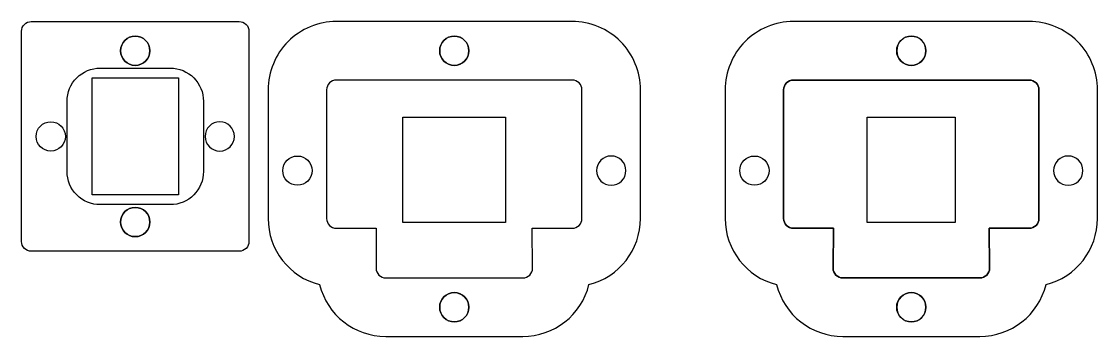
# Model space of a CAD drawing. Header units: millimetres. Extents: x 3251 to 3803, y 1786 to 1948.
import ezdxf

# ---------------------------------------------------------------- set-up
doc = ezdxf.new("R2010")
doc.units = ezdxf.units.MM
doc.layers.add('Layer_0', color=7, linetype='Continuous')

# ---------------------------------------------------------------- blocks, each defined once
blk = doc.blocks.new('*U25')
blk.add_circle((0, 0), 7.5)
blk = doc.blocks.new('*U27')
at = {"color": 0, "linetype": 'ByBlock', "lineweight": -2, "transparency": 16777216}
for p, rotation in [((2368.63, 1879.49), 180), ((2325.28, 1835.59), 270)]:
    blk.add_blockref('*U25', p, dxfattribs=dict(at, rotation=rotation))
blk.add_blockref('*U25', (2368.63, 1791.69), dxfattribs=at)
blk = doc.blocks.new('*U28')
blk.add_circle((0, 0), 7.5)
blk = doc.blocks.new('*U29')
at = {"color": 0, "linetype": 'ByBlock', "lineweight": -2, "transparency": 16777216}
for p, rotation in [((2368.63, 1879.49), 180), ((2325.28, 1835.59), 270)]:
    blk.add_blockref('*U28', p, dxfattribs=dict(at, rotation=rotation))
blk.add_blockref('*U28', (2368.63, 1791.69), dxfattribs=at)
blk = doc.blocks.new('*U74')
blk.add_circle((0, 0), 7.5)
blk = doc.blocks.new('*U76')
at = {"color": 0, "linetype": 'ByBlock', "lineweight": -2, "transparency": 16777216}
blk.add_blockref('*U74', (2946, 1917.34), dxfattribs=at)
for p, rotation in [((2865.5, 1855.87), 89.9999999999992), ((2946, 1785.84), 180)]:
    blk.add_blockref('*U74', p, dxfattribs=dict(at, rotation=rotation))
blk = doc.blocks.new('*U77')
blk.add_circle((0, 0), 7.5)
blk = doc.blocks.new('*U78')
at = {"color": 0, "linetype": 'ByBlock', "lineweight": -2, "transparency": 16777216}
blk.add_blockref('*U77', (2946, 1917.34), dxfattribs=at)
for p, rotation in [((2865.5, 1855.87), 89.9999999999992), ((2946, 1785.84), 180)]:
    blk.add_blockref('*U77', p, dxfattribs=dict(at, rotation=rotation))
blk = doc.blocks.new('*U86')
blk.add_circle((0, 0), 7.5)
blk = doc.blocks.new('*U87')
at = {"color": 0, "linetype": 'ByBlock', "lineweight": -2, "transparency": 16777216}
blk.add_blockref('*U86', (2946, 1917.34), dxfattribs=at)
for p, rotation in [((2865.5, 1855.87), 89.9999999999992), ((2946, 1785.84), 180)]:
    blk.add_blockref('*U86', p, dxfattribs=dict(at, rotation=rotation))
blk = doc.blocks.new('*U88')
blk.add_circle((0, 0), 7.5)
blk = doc.blocks.new('*U89')
at = {"color": 0, "linetype": 'ByBlock', "lineweight": -2, "transparency": 16777216}
blk.add_blockref('*U88', (2946, 1917.34), dxfattribs=at)
for p, rotation in [((2865.5, 1855.87), 89.9999999999992), ((2946, 1785.84), 180)]:
    blk.add_blockref('*U88', p, dxfattribs=dict(at, rotation=rotation))

msp = doc.modelspace()

# ---------------------------------------------------------------- linework, layer by layer
for points in [[(3255.53, 1947.85), (3362.23, 1947.85, -0.414214), (3367.23, 1942.85), (3367.23, 1835.05, -0.414214), (3362.23, 1830.05), (3255.53, 1830.05, -0.414214), (3250.53, 1835.05), (3250.53, 1942.85, -0.414214)], [(3533.06, 1947.85), (3515.06, 1947.85), (3412.06, 1947.85, 0.414214), (3377.06, 1912.85), (3377.06, 1846.85, 0.343246), (3403.46, 1812.93, 0.344657), (3437.43, 1786.35), (3507.69, 1786.35, 0.344657), (3541.66, 1812.93, 0.343246), (3568.06, 1846.85), (3568.06, 1912.85, 0.414214)], [(3767.52, 1947.85), (3749.52, 1947.85), (3646.52, 1947.85, 0.414214), (3611.52, 1912.85), (3611.52, 1846.85, 0.343246), (3637.93, 1812.93, 0.344657), (3671.9, 1786.35), (3742.15, 1786.35, 0.344657), (3776.12, 1812.93, 0.343246), (3802.52, 1846.85), (3802.52, 1912.85, 0.414214)]]:
    msp.add_lwpolyline(points, format="xyb", close=True)
at = {"color": 219, "true_color": 0x642165}
for points in [[(3290.88, 1923.95), (3326.88, 1923.95, -0.414214), (3343.88, 1906.95), (3343.88, 1870.95, -0.414214), (3326.88, 1853.95), (3290.88, 1853.95, -0.414214), (3273.88, 1870.95), (3273.88, 1906.95, -0.414214)], [(3533.06, 1917.85), (3515.06, 1917.85), (3412.06, 1917.85, 0.414214), (3407.06, 1912.85), (3407.06, 1846.85, 0.414214), (3412.06, 1841.85), (3432.56, 1841.85), (3432.43, 1821.38, 0.41605), (3437.43, 1816.35), (3507.69, 1816.35, 0.41605), (3512.69, 1821.38), (3512.56, 1841.85), (3533.06, 1841.85, 0.414214), (3538.06, 1846.85), (3538.06, 1912.85, 0.414214)], [(3767.52, 1917.85), (3749.52, 1917.85), (3646.52, 1917.85, 0.414214), (3641.52, 1912.85), (3641.52, 1846.85, 0.414214), (3646.52, 1841.85), (3667.02, 1841.85), (3666.9, 1821.38, 0.41605), (3671.9, 1816.35), (3742.15, 1816.35, 0.41605), (3747.15, 1821.38), (3747.02, 1841.85), (3767.52, 1841.85, 0.414214), (3772.52, 1846.85), (3772.52, 1912.85, 0.414214)]]:
    msp.add_lwpolyline(points, format="xyb", close=True, dxfattribs=at)
for points in [[(3286.73, 1918.95), (3331.03, 1918.95), (3331.03, 1858.95), (3286.73, 1858.95)], [(3446.08, 1898.85), (3498.75, 1898.85), (3498.75, 1844.85), (3446.08, 1844.85)], [(3684.43, 1898.85), (3729.46, 1898.85), (3729.46, 1844.86), (3684.43, 1844.86)]]:
    msp.add_lwpolyline(points, close=True)
at = {"layer": 'Layer_0', "color": 219, "true_color": 0x642165}
msp.add_lwpolyline([(3666.9, 1821.38), (3667.02, 1841.85), (3646.52, 1841.85, -0.414214), (3641.52, 1846.85), (3641.52, 1912.85, -0.414214), (3646.52, 1917.85), (3749.52, 1917.85), (3767.52, 1917.85, -0.414214), (3772.52, 1912.85), (3772.52, 1846.85, -0.414214), (3767.52, 1841.85), (3747.02, 1841.85), (3747.15, 1821.38, -0.199728), (3745.7, 1817.83, -0.199725), (3742.15, 1816.35), (3671.9, 1816.35, -0.199725), (3668.35, 1817.83, -0.199728), (3666.9, 1821.38)], format="xyb", dxfattribs=at)

# ---------------------------------------------------------------- block references
for name, p in [('*U27', (940.25, 53.36)), ('*U76', (526.56, 15.51)), ('*U87', (761.02, 15.51))]:
    msp.add_blockref(name, p)
at = {"xscale": -1}
for name, p in [('*U29', (5677.51, 53.36)), ('*U78', (6418.57, 15.51)), ('*U89', (6653.03, 15.51))]:
    msp.add_blockref(name, p, dxfattribs=at)

doc.saveas('drawing.dxf')
